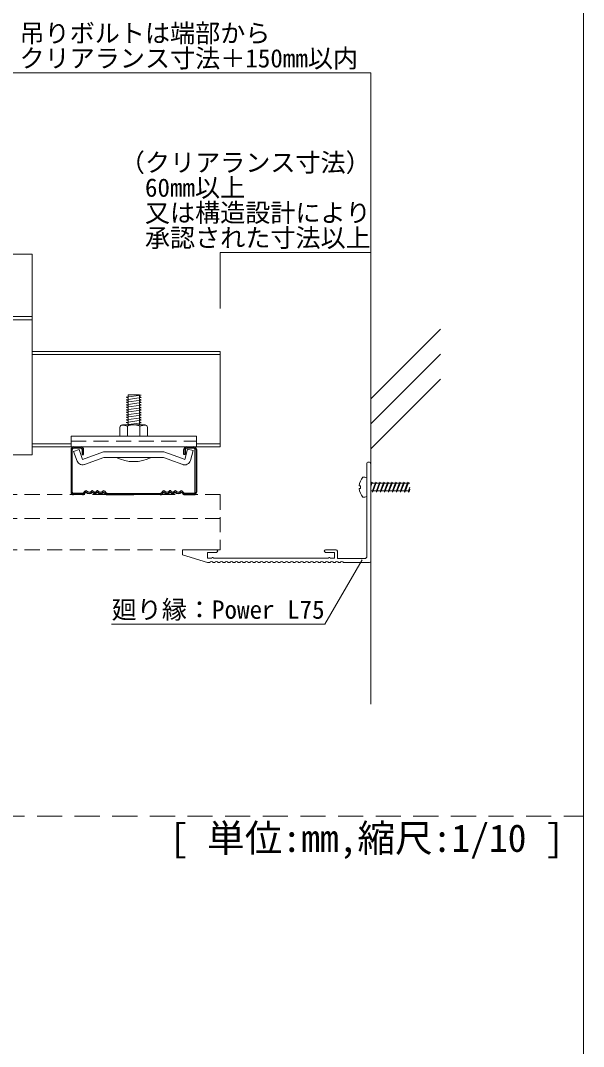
# Model space of a CAD drawing. Units: millimetres on the paper, enlarged 30 times, with parts at other scales. Extents: x -5790 to 5910, y -4184 to 4114.
# Drawn here: x 4563 to 5910, y -1687 to 767 of the extents above; entities that cross this region are included whole.
import ezdxf
from ezdxf.enums import TextEntityAlignment as Align

# ---------------------------------------------------------------- set-up
doc = ezdxf.new("R2010")
doc.units = ezdxf.units.MM
doc.header["$LTSCALE"] = 30
doc.linetypes.add('DASHED1', pattern=[1.8, 1.2, -0.6])
doc.linetypes.add('DASHED2', pattern=[3, 2, -1])
for name, color, linetype, lineweight in [('1-1_吊り材', 7, 'Continuous', 18), ('1-2_野縁受け', 3, 'Continuous', 18), ('1-3_野縁', 2, 'Continuous', 25), ('1-5_寸法', 4, 'Continuous', 9), ('1-6_文字', 7, 'Continuous', 18), ('1-9_躯体', 4, 'Continuous', 9), ('1-A_クリップ', 7, 'Continuous', 18), ('1-B_ビス', 3, 'Continuous', 18), ('1-C_パネル', 7, 'DASHED1', 18), ('1-D_見切り', 4, 'Continuous', 9), ('F-2', 3, 'Continuous', 18), ('F-6_文字', 7, 'Continuous', 18)]:
    doc.layers.add(name, color=color, linetype=linetype, lineweight=lineweight)
doc.styles.add('ＭＳ ゴシック', font='')
doc.styles.get('ＭＳ ゴシック').set_extended_font_data('MS Gothic')

msp = doc.modelspace()

# ---------------------------------------------------------------- linework, layer by layer
at = {"layer": '1-1_吊り材'}
for p, q in [((4410.8, 58.92), (4590.8, 58.92)), ((4410.8, 50.62), (4590.8, 50.62)), ((4590.8, -272.28), (4410.8, -272.28))]:
    msp.add_line(p, q, dxfattribs=at)
msp.add_lwpolyline([(4410.8, 207.72), (4590.8, 207.72), (4590.8, -272.28)], dxfattribs=at)
at = {"layer": '1-2_野縁受け'}
for p, q in [((4590.8, -25.08), (5040.8, -25.08)), ((4590.8, -32.28), (5040.8, -32.28)), ((4590.8, -245.88), (4683.96, -245.88)), ((4590.8, -253.08), (4683.96, -253.08)), ((4983.96, -245.88), (5040.8, -245.88))]:
    msp.add_line(p, q, dxfattribs=at)
msp.add_lwpolyline([(4983.96, -253.08), (5040.8, -253.08), (5040.8, -25.08)], dxfattribs=at)
at = {"layer": '1-3_野縁'}
for p, q in [((4683.96, -259.08), (4683.96, -360.82)), ((4686.96, -361.08), (4686.96, -259.08)), ((4689.96, -253.08), (4707.96, -253.08)), ((4707.96, -256.08), (4689.96, -256.08)), ((4710.96, -259.08), (4710.97, -271.08)), ((4713.97, -271.08), (4713.96, -259.08)), ((4953.96, -271.08), (4953.96, -259.08)), ((4956.96, -259.08), (4956.96, -271.08)), ((4959.96, -253.08), (4977.96, -253.08)), ((4977.96, -256.08), (4959.96, -256.08)), ((4980.96, -361.08), (4980.96, -259.08)), ((4983.96, -259.08), (4983.96, -360.82)), ((4710.97, -271.08), (4713.97, -271.08)), ((4956.96, -271.08), (4953.96, -271.08)), ((4689.96, -364.08), (4711.52, -364.08)), ((4711.52, -364.08), (4690.01, -364.08)), ((4711.52, -367.08), (4690.01, -367.08)), ((4711.52, -367.08), (4690.01, -367.08)), ((4717.88, -358.96), (4713.64, -363.2)), ((4713.64, -363.2), (4717.88, -358.96)), ((4720.01, -361.08), (4715.76, -365.33)), ((4720.01, -361.08), (4715.76, -365.33)), ((4762.01, -361.08), (4766.25, -365.33)), ((4764.13, -358.96), (4768.37, -363.2)), ((4770.4, -367.08), (4833.92, -367.08)), ((4770.49, -364.08), (4897.52, -364.08)), ((4897.44, -367.08), (4833.92, -367.08)), ((4903.89, -358.96), (4899.65, -363.2)), ((4906.01, -361.08), (4901.77, -365.33)), ((4948.01, -361.08), (4952.25, -365.33)), ((4948.01, -361.08), (4952.25, -365.33)), ((4950.13, -358.96), (4954.37, -363.2)), ((4954.37, -363.2), (4950.13, -358.96)), ((4956.49, -364.08), (4978.01, -364.08)), ((4977.96, -364.08), (4956.49, -364.08)), ((4956.49, -367.08), (4978.01, -367.08)), ((4956.49, -367.08), (4978.01, -367.08))]:
    msp.add_line(p, q, dxfattribs=at)
for centre, radius, start, end in [((4689.96, -259.08), 6, 90.00299, 180.00299), ((4689.96, -259.08), 3, 90, 180), ((4707.96, -259.08), 6, 0.00299, 90.00299), ((4707.96, -259.08), 3, 0.00699, 90), ((4959.96, -259.08), 6, 89.99699, 179.99699), ((4959.96, -259.08), 3, 90, 180), ((4977.96, -259.08), 6, 359.99699, 89.99699), ((4977.96, -259.08), 3, 0, 90), ((4689.96, -361.08), 6, 177.476, 270), ((4689.96, -361.08), 6, 177.476, 270), ((4689.96, -361.08), 3, 180, 270), ((4711.52, -361.08), 3, 270, 314.99998), ((4711.52, -361.08), 3, 269.99998, 314.99998), ((4711.52, -361.08), 6, 270, 315), ((4711.52, -361.08), 6, 270, 314.99998), ((4720.01, -361.08), 3, 46.39717, 135), ((4727.51, -353.21), 10.88, 226.39717, 313.60281), ((4727.51, -353.21), 7.88, 226.39717, 313.60281), ((4735.01, -361.08), 3, 36.86989, 133.60281), ((4741.01, -356.58), 7.5, 216.86989, 323.1301), ((4741.01, -356.58), 4.5, 216.86989, 323.1301), ((4747.01, -361.08), 3, 46.39717, 143.1301), ((4747.01, -361.08), 3, 36.86989, 143.1301), ((4754.51, -353.21), 10.88, 226.39717, 313.60281), ((4754.51, -353.21), 7.88, 226.39717, 313.60281), ((4762.01, -361.08), 3, 44.99998, 133.60281), ((4770.49, -361.08), 6, 225, 270), ((4770.49, -361.08), 3, 225, 270), ((4897.52, -361.08), 3, 270, 315), ((4897.52, -361.08), 6, 270, 315), ((4906.01, -361.08), 3, 46.39719, 135.00002), ((4913.51, -353.21), 10.88, 226.39719, 313.60283), ((4913.51, -353.21), 7.88, 226.39719, 313.60283), ((4921.01, -361.08), 3, 36.8699, 143.13011), ((4921.01, -361.08), 3, 36.8699, 133.60283), ((4927.01, -356.58), 7.5, 216.8699, 323.13011), ((4927.01, -356.58), 4.5, 216.8699, 323.13011), ((4933.01, -361.08), 3, 46.39719, 143.13011), ((4940.51, -353.21), 10.88, 226.39719, 313.60283), ((4940.51, -353.21), 7.88, 226.39719, 313.60283), ((4948.01, -361.08), 3, 45, 133.60283), ((4956.49, -361.08), 6, 225, 270), ((4956.49, -361.08), 6, 225.00002, 270), ((4956.49, -361.08), 3, 225.00002, 270), ((4956.49, -361.08), 3, 225, 270), ((4977.96, -361.08), 3, 270, 0), ((4977.97, -361.08), 6, 270, 2.524), ((4977.97, -361.08), 6, 269.99997, 2.524)]:
    msp.add_arc(centre, radius, start, end, dxfattribs=at)
at = {"layer": '1-5_寸法'}
for p, q in [((4500.8, 641.13), (5400.8, 641.13)), ((5400.8, 511.14), (5400.8, 641.13)), ((5040.8, 211.87), (5400.8, 211.87)), ((5040.8, 211.87), (5040.8, 77.79))]:
    msp.add_line(p, q, dxfattribs=at)
at = {"layer": '1-6_文字'}
for p, q in [((5291.13, -677.17), (5380.15, -522.98)), ((4781.13, -677.17), (5291.13, -677.17))]:
    msp.add_line(p, q, dxfattribs=at)
at = {"layer": '1-9_躯体'}
for p, q in [((5400.8, 576.74), (5400.8, -867.93)), ((5400.8, -137.83), (5567.35, 28.72)), ((5400.8, -197.83), (5567.35, -31.28)), ((5400.8, -257.83), (5567.35, -91.28))]:
    msp.add_line(p, q, dxfattribs=at)
at = {"layer": '1-A_クリップ'}
for p, q in [((4683.96, -227.28), (4683.96, -253.08)), ((4683.96, -227.28), (4983.96, -227.28)), ((4983.96, -253.08), (4983.96, -227.28)), ((4683.96, -253.08), (4983.96, -253.08)), ((4703.21, -259.02), (4690.25, -263.74)), ((4703.21, -259.02), (4690.25, -263.74)), ((4698.64, -286.81), (4690.25, -263.74)), ((4697.41, -283.43), (4690.25, -263.74)), ((4701.78, -252.97), (4692.78, -252.97)), ((4711.83, -282.69), (4703.21, -259.02)), ((4711.83, -282.69), (4703.21, -259.02)), ((4762.01, -264.42), (4711.83, -282.69)), ((4762.01, -264.42), (4833.96, -264.42)), ((4905.92, -264.42), (4833.96, -264.42)), ((4905.92, -264.42), (4833.96, -264.42)), ((4905.92, -264.42), (4833.96, -264.42)), ((4905.92, -264.42), (4950.33, -280.59)), ((4956.1, -282.69), (4962.62, -258.36)), ((4962.62, -258.36), (4975.95, -261.93)), ((4969.59, -285.64), (4975.95, -261.93)), ((4716.44, -295.03), (4762.62, -278.22)), ((4766.69, -278.22), (4762.62, -278.22)), ((4833.96, -278.22), (4766.69, -278.22)), ((4833.96, -278.22), (4901.24, -278.22)), ((4833.96, -278.22), (4892.34, -278.22)), ((4833.96, -278.22), (4888.83, -278.22)), ((4890.89, -278.22), (4901.24, -278.22)), ((4893.84, -278.22), (4905.31, -278.22)), ((4924.77, -285.31), (4905.31, -278.22)), ((4951.49, -295.03), (4920.33, -283.69)), ((4948.57, -279.95), (4956.1, -282.69))]:
    msp.add_line(p, q, dxfattribs=at)
at = {"layer": '1-A_クリップ', "linetype": 'DASHED1'}
msp.add_line((4683.96, -239.28), (4983.96, -239.28), dxfattribs=at)
at = {"layer": '1-A_クリップ', "color": 4, "lineweight": 9}
msp.add_line((4897.32, -278.22), (4887.25, -278.22), dxfattribs=at)
at = {"layer": '1-A_クリップ'}
for centre, start, end in [((4711.61, -282.09), 200, 300), ((4956.26, -282.07), 245, 345)]:
    msp.add_arc(centre, 13.8, start, end, dxfattribs=at)
at = {"layer": '1-B_ビス'}
for p, q in [((4851.96, -135.16), (4815.96, -140.22)), ((4815.96, -140.22), (4820.46, -142.59)), ((4851.96, -141.16), (4815.96, -146.22)), ((4815.96, -146.22), (4820.46, -148.59)), ((4851.96, -147.16), (4815.96, -152.22)), ((4820.46, -128.22), (4847.46, -128.22)), ((4820.46, -200.28), (4820.46, -128.22)), ((4851.96, -129.16), (4847.46, -128.22)), ((4847.46, -200.28), (4847.46, -128.39)), ((4851.96, -135.16), (4847.46, -132.79)), ((4851.96, -141.16), (4847.46, -138.79)), ((4851.96, -147.16), (4847.46, -144.79)), ((4815.96, -152.22), (4820.46, -154.59)), ((4851.96, -153.16), (4815.96, -158.22)), ((4815.96, -158.22), (4820.46, -160.59)), ((4851.96, -159.16), (4815.96, -164.22)), ((4815.96, -164.22), (4820.46, -166.59)), ((4851.96, -165.16), (4815.96, -170.22)), ((4815.96, -170.22), (4820.46, -172.59)), ((4851.96, -171.16), (4815.96, -176.22)), ((4851.96, -153.16), (4847.46, -150.79)), ((4851.96, -159.16), (4847.46, -156.79)), ((4851.96, -165.16), (4847.46, -162.79)), ((4851.96, -171.16), (4847.46, -168.79)), ((4815.96, -176.22), (4820.46, -178.59)), ((4851.96, -177.16), (4815.96, -182.22)), ((4815.96, -182.22), (4820.46, -184.59)), ((4851.96, -183.16), (4815.96, -188.22)), ((4815.96, -188.22), (4820.46, -190.59)), ((4851.96, -189.16), (4815.96, -194.22)), ((4815.96, -194.22), (4820.46, -196.59)), ((4815.96, -194.22), (4820.46, -196.59)), ((4851.96, -195.16), (4815.96, -200.22)), ((4851.96, -195.16), (4815.96, -200.22)), ((4851.96, -177.16), (4847.46, -174.79)), ((4851.96, -183.16), (4847.46, -180.79)), ((4851.96, -189.16), (4847.46, -186.79)), ((4851.96, -195.16), (4847.46, -192.79)), ((4851.96, -195.16), (4847.46, -192.79)), ((4800.96, -206.28), (4800.96, -227.28)), ((4804.98, -201.28), (4802.16, -202.69)), ((4804.98, -201.28), (4802.16, -202.69)), ((4806.96, -200.28), (4860.96, -200.28)), ((4809.12, -200.82), (4818.96, -203.29)), ((4809.12, -200.82), (4818.96, -203.29)), ((4818.96, -203.29), (4818.96, -203.38)), ((4818.96, -203.38), (4818.96, -227.28)), ((4847.29, -202.64), (4848.96, -203.24)), ((4847.29, -202.64), (4848.96, -203.24)), ((4850.29, -200.28), (4847.46, -198.79)), ((4850.29, -200.28), (4847.46, -198.79)), ((4858.84, -200.81), (4848.96, -203.24)), ((4858.84, -200.81), (4848.96, -203.24)), ((4848.96, -203.24), (4848.96, -227.28)), ((4862.93, -201.25), (4865.73, -202.63)), ((4862.93, -201.25), (4865.73, -202.63)), ((4866.96, -206.28), (4866.96, -227.28)), ((4800.96, -227.28), (4866.96, -227.28)), ((4875.96, -278.22), (4791.96, -278.22)), ((5391.2, -326.58), (5391.2, -371.58)), ((5402.15, -339.78), (5400.8, -339.78)), ((5401.93, -340.08), (5400.8, -343.2)), ((5403.78, -340.08), (5400.8, -348.27)), ((5404.08, -337.08), (5401.93, -340.08)), ((5404.08, -337.08), (5403.78, -340.08)), ((5411.75, -339.78), (5403.81, -339.78)), ((5411.53, -340.08), (5404.97, -358.08)), ((5413.38, -340.08), (5406.82, -358.08)), ((5413.68, -337.08), (5411.53, -340.08)), ((5413.68, -337.08), (5413.38, -340.08)), ((5421.35, -339.78), (5413.41, -339.78)), ((5421.13, -340.08), (5414.57, -358.08)), ((5422.98, -340.08), (5416.42, -358.08)), ((5423.28, -337.08), (5421.13, -340.08)), ((5423.28, -337.08), (5422.98, -340.08)), ((5430.95, -339.78), (5423.01, -339.78)), ((5430.73, -340.08), (5424.17, -358.08)), ((5432.58, -340.08), (5426.02, -358.08)), ((5432.88, -337.08), (5430.73, -340.08)), ((5432.88, -337.08), (5432.58, -340.08)), ((5440.55, -339.78), (5432.61, -339.78)), ((5440.33, -340.08), (5433.77, -358.08)), ((5442.18, -340.08), (5435.62, -358.08)), ((5442.48, -337.08), (5440.33, -340.08)), ((5442.48, -337.08), (5442.18, -340.08)), ((5450.15, -339.78), (5442.21, -339.78)), ((5449.93, -340.08), (5443.37, -358.08)), ((5451.78, -340.08), (5445.22, -358.08)), ((5452.08, -337.08), (5449.93, -340.08)), ((5452.08, -337.08), (5451.78, -340.08)), ((5459.75, -339.78), (5451.81, -339.78)), ((5459.53, -340.08), (5452.97, -358.08)), ((5461.38, -340.08), (5454.82, -358.08)), ((5461.68, -337.08), (5459.53, -340.08)), ((5461.68, -337.08), (5461.38, -340.08)), ((5469.35, -339.78), (5461.41, -339.78)), ((5469.13, -340.08), (5462.57, -358.08)), ((5470.98, -340.08), (5464.42, -358.08)), ((5471.28, -337.08), (5469.13, -340.08)), ((5471.28, -337.08), (5470.98, -340.08)), ((5478.95, -339.78), (5471.01, -339.78)), ((5478.73, -340.08), (5472.17, -358.08)), ((5480.58, -340.08), (5474.02, -358.08)), ((5480.88, -337.08), (5478.73, -340.08)), ((5480.88, -337.08), (5480.58, -340.08)), ((5488.55, -339.78), (5480.61, -339.78)), ((5488.33, -340.08), (5481.77, -358.08)), ((5490.18, -340.08), (5483.62, -358.08)), ((5490.48, -337.08), (5488.33, -340.08)), ((5490.48, -337.08), (5490.18, -340.08)), ((5490.21, -339.78), (5494.69, -339.78)), ((5376.2, -346.08), (5373.32, -346.08)), ((5376.2, -352.08), (5373.32, -352.08)), ((5376.2, -346.08), (5376.2, -352.08)), ((5404.94, -358.38), (5400.8, -358.38)), ((5404.97, -358.08), (5404.68, -361.08)), ((5406.82, -358.08), (5404.68, -361.08)), ((5414.54, -358.38), (5406.61, -358.38)), ((5414.57, -358.08), (5414.28, -361.08)), ((5416.42, -358.08), (5414.28, -361.08)), ((5424.14, -358.38), (5416.21, -358.38)), ((5424.17, -358.08), (5423.88, -361.08)), ((5426.02, -358.08), (5423.88, -361.08)), ((5433.74, -358.38), (5425.81, -358.38)), ((5433.77, -358.08), (5433.48, -361.08)), ((5435.62, -358.08), (5433.48, -361.08)), ((5443.34, -358.38), (5435.41, -358.38)), ((5443.37, -358.08), (5443.08, -361.08)), ((5445.22, -358.08), (5443.08, -361.08)), ((5452.94, -358.38), (5445.01, -358.38)), ((5452.97, -358.08), (5452.68, -361.08)), ((5454.82, -358.08), (5452.68, -361.08)), ((5462.54, -358.38), (5454.61, -358.38)), ((5462.57, -358.08), (5462.28, -361.08)), ((5464.42, -358.08), (5462.28, -361.08)), ((5472.14, -358.38), (5464.21, -358.38)), ((5472.17, -358.08), (5471.88, -361.08)), ((5474.02, -358.08), (5471.88, -361.08)), ((5481.74, -358.38), (5473.81, -358.38)), ((5481.77, -358.08), (5481.48, -361.08)), ((5483.62, -358.08), (5481.48, -361.08)), ((5491.34, -358.38), (5483.41, -358.38)), ((5491.37, -358.08), (5491.08, -361.08)), ((5493.22, -358.08), (5491.08, -361.08)), ((5491.37, -358.08), (5494.69, -348.96)), ((5493.01, -358.38), (5494.69, -358.38)), ((5493.22, -358.08), (5494.69, -354.04))]:
    msp.add_line(p, q, dxfattribs=at)
for points in [[(4851.96, -129.16), (4815.96, -134.22), (4820.46, -136.59)], [(5382.2, -325.08), (5386.7, -325.08), (5391.2, -326.58)], [(5391.2, -371.58), (5386.7, -373.08), (5382.2, -373.08)]]:
    msp.add_lwpolyline(points, dxfattribs=at)
for centre, radius, start, end in [((4806.96, -206.28), 6, 90, 180), ((4807.66, -206.64), 6, 75.94201, 116.60205), ((4807.66, -206.64), 6, 75.94201, 116.60205), ((4833.96, -239.29), 39, 70.01815, 112.61985), ((4833.96, -239.29), 39, 70.01815, 112.61985), ((4860.27, -206.63), 6, 63.73468, 103.86023), ((4860.27, -206.63), 6, 63.73468, 103.86023), ((4860.96, -206.28), 6, 0, 90), ((4833.96, -194.22), 93.92, 243.43494, 296.56505), ((5409.7, -349.08), 36.5, 138.88799, 175.28544), ((5409.7, -349.08), 36.5, 184.71456, 221.11232)]:
    msp.add_arc(centre, radius, start, end, dxfattribs=at)
at = {"layer": '1-C_パネル'}
for p, q in [((2629.02, -424.08), (5040.8, -424.08)), ((2629.02, -499.08), (5040.8, -499.08))]:
    msp.add_line(p, q, dxfattribs=at)
msp.add_lwpolyline([(2629.02, -367.08), (5040.8, -367.08), (5040.8, -499.08)], dxfattribs=at)
at = {"layer": '1-D_見切り'}
for p, q in [((5391.2, -347.28), (5391.2, -293.88)), ((5391.2, -516.48), (5391.2, -350.88)), ((5010.8, -505.08), (5031.8, -505.08)), ((5010.8, -518.88), (5010.8, -505.08)), ((5318, -499.08), (5292.8, -499.08)), ((5313.8, -505.08), (5292.8, -505.08)), ((5313.8, -518.88), (5313.8, -505.08)), ((5321, -519.48), (5321, -502.08)), ((5010.8, -518.88), (5021, -518.88)), ((5015.51, -529.08), (5010.8, -529.08)), ((5027.51, -529.08), (5024.08, -529.08)), ((5300, -518.88), (5024.6, -518.88)), ((5039.51, -529.08), (5036.08, -529.08)), ((5051.51, -529.08), (5048.08, -529.08)), ((5063.51, -529.08), (5060.08, -529.08)), ((5075.51, -529.08), (5072.08, -529.08)), ((5087.51, -529.08), (5084.08, -529.08)), ((5099.51, -529.08), (5096.08, -529.08)), ((5111.51, -529.08), (5108.08, -529.08)), ((5123.51, -529.08), (5120.08, -529.08)), ((5135.51, -529.08), (5132.08, -529.08)), ((5147.51, -529.08), (5144.08, -529.08)), ((5159.51, -529.08), (5156.08, -529.08)), ((5171.51, -529.08), (5168.08, -529.08)), ((5183.51, -529.08), (5180.08, -529.08)), ((5195.51, -529.08), (5192.08, -529.08)), ((5207.51, -529.08), (5204.08, -529.08)), ((5219.51, -529.08), (5216.08, -529.08)), ((5231.51, -529.08), (5228.08, -529.08)), ((5243.51, -529.08), (5240.08, -529.08)), ((5255.51, -529.08), (5252.08, -529.08)), ((5267.51, -529.08), (5264.08, -529.08)), ((5279.51, -529.08), (5276.08, -529.08)), ((5291.51, -529.08), (5288.08, -529.08)), ((5303.51, -529.08), (5300.08, -529.08)), ((5313.8, -518.88), (5303.6, -518.88)), ((5315.51, -529.08), (5312.08, -529.08)), ((5321, -519.48), (5388.2, -519.48)), ((5327.51, -529.08), (5324.08, -529.08)), ((5336.08, -529.08), (5397.8, -529.08))]:
    msp.add_line(p, q, dxfattribs=at)
msp.add_lwpolyline([(5010.8, -529.08), (4950.8, -511.08), (4950.8, -499.08), (5031.8, -499.08)], dxfattribs=at)
for centre, radius, start, end in [((5396, -293.88), 4.8, 0, 180), ((5031.8, -502.08), 3, 270, 90), ((5292.8, -502.08), 3, 90, 270), ((5318, -502.08), 3, 0, 90), ((5019.8, -533.28), 6, 44.427, 135.573), ((5022.8, -518.88), 1.8, 0, 180), ((5031.8, -533.28), 6, 44.427, 135.573), ((5043.8, -533.28), 6, 44.427, 135.573), ((5055.8, -533.28), 6, 44.427, 135.573), ((5067.8, -533.28), 6, 44.427, 135.573), ((5079.8, -533.28), 6, 44.427, 135.573), ((5091.8, -533.28), 6, 44.427, 135.573), ((5103.8, -533.28), 6, 44.427, 135.573), ((5115.8, -533.28), 6, 44.427, 135.573), ((5127.8, -533.28), 6, 44.427, 135.573), ((5139.8, -533.28), 6, 44.427, 135.573), ((5151.8, -533.28), 6, 44.427, 135.573), ((5163.8, -533.28), 6, 44.427, 135.573), ((5175.8, -533.28), 6, 44.427, 135.573), ((5187.8, -533.28), 6, 44.427, 135.573), ((5199.8, -533.28), 6, 44.427, 135.573), ((5211.8, -533.28), 6, 44.427, 135.573), ((5223.8, -533.28), 6, 44.427, 135.573), ((5235.8, -533.28), 6, 44.427, 135.573), ((5247.8, -533.28), 6, 44.427, 135.573), ((5259.8, -533.28), 6, 44.427, 135.573), ((5271.8, -533.28), 6, 44.427, 135.573), ((5283.8, -533.28), 6, 44.427, 135.573), ((5295.8, -533.28), 6, 44.427, 135.573), ((5301.8, -518.88), 1.8, 360, 180), ((5307.8, -533.28), 6, 44.427, 135.573), ((5319.8, -533.28), 6, 44.427, 135.573), ((5331.8, -533.28), 6, 44.427, 135.573), ((5388.2, -516.48), 3, 270, 0), ((5397.8, -526.08), 3, 270, 0)]:
    msp.add_arc(centre, radius, start, end, dxfattribs=at)
at = {"layer": 'F-2'}
msp.add_line((5909.72, 4113.86), (5909.72, -4136.14), dxfattribs=at)
at = {"layer": 'F-2', "linetype": 'DASHED2'}
msp.add_line((2082.69, -1136.14), (5909.72, -1136.14), dxfattribs=at)

# ---------------------------------------------------------------- texts
at = {"layer": '1-5_寸法', "style": 'ＭＳ ゴシック'}
for s, p in [('\u3000吊りボルトは端部から', (4500.8, 701.13)), ('\u3000クリアランス寸法＋150mm以内', (4500.8, 641.13)), ('（クリアランス寸法）', (4800.8, 391.87)), ('\u3000又は構造設計により', (4800.8, 271.87)), ('\u3000承認された寸法以上', (4800.8, 211.87))]:
    msp.add_text(s, height=43.99, dxfattribs=at).set_placement(p, align=Align.BOTTOM_LEFT)
at = {"layer": '1-6_文字', "color": 4, "style": 'ＭＳ ゴシック'}
for s, p in [('\u300060mm以上', (4800.8, 331.87)), ('廻り縁：Power L75', (4781.13, -677.17))]:
    msp.add_text(s, height=43.99, dxfattribs=at).set_placement(p, align=Align.BOTTOM_LEFT)
at = {"layer": 'F-6_文字', "style": 'ＭＳ ゴシック'}
msp.add_text('[ 単位:mm,縮尺:1/10 ] ', height=65.98, dxfattribs=at).set_placement((4919.72, -1241.14), align=Align.BOTTOM_LEFT)

doc.saveas('drawing.dxf')
